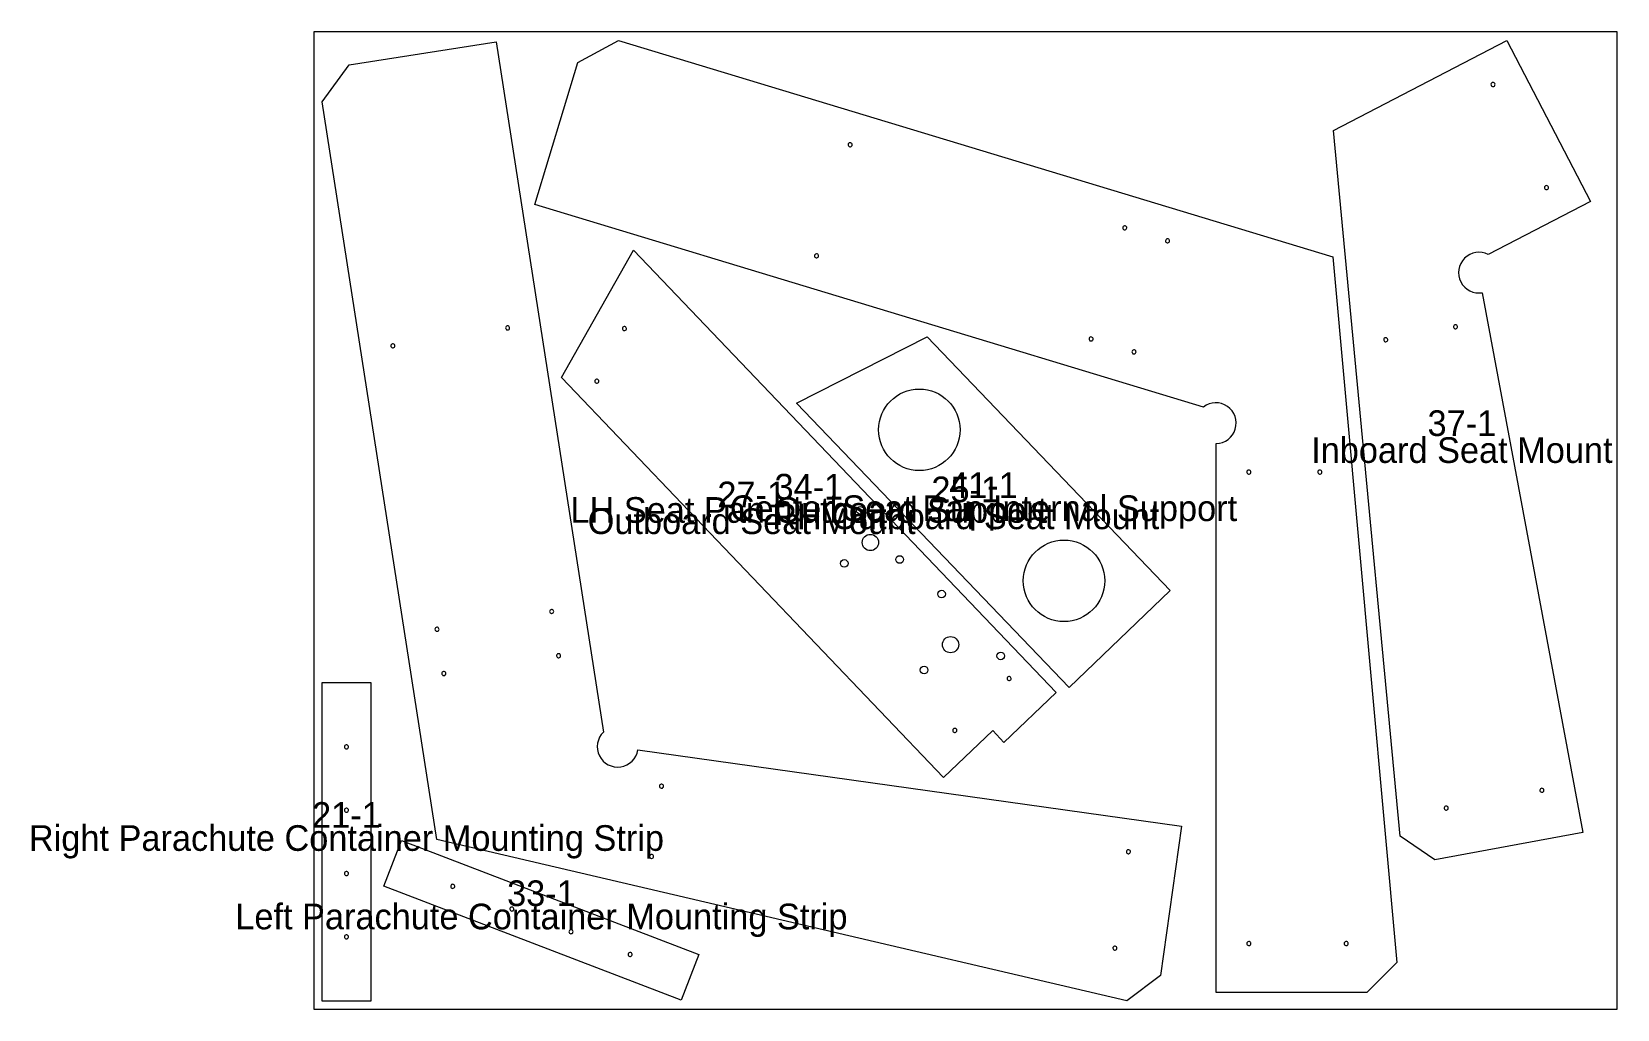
# Model space of a CAD drawing. Extents: x -8.7 to 40, y 0 to 30.
import ezdxf

# ---------------------------------------------------------------- set-up
doc = ezdxf.new("R2010")
doc.units = 0

msp = doc.modelspace()

# ---------------------------------------------------------------- linework, layer by layer
at = {"layer": 'Cut', "color": 5, "linetype": 'CONTINUOUS', "lineweight": 0}
for p, q in [((1.084, 28.987), (5.593, 29.688)), ((5.593, 29.688), (8.887, 8.506)), ((8.102, 29.06), (9.349, 29.727)), ((9.349, 29.727), (31.275, 23.091)), ((31.286, 26.965), (36.613, 29.726)), ((36.613, 29.726), (39.173, 24.788)), ((0.25, 27.845), (1.084, 28.987)), ((6.781, 24.693), (8.102, 29.06)), ((3.77, 5.209), (0.25, 27.845)), ((33.332, 5.316), (31.286, 26.965)), ((27.298, 18.483), (6.781, 24.693)), ((39.173, 24.788), (36.04, 23.164)), ((7.598, 19.384), (9.809, 23.298)), ((9.809, 23.298), (22.782, 9.721)), ((31.275, 23.091), (33.232, 1.434)), ((35.858, 21.991), (38.945, 5.43)), ((14.814, 18.603), (18.822, 20.64)), ((18.822, 20.64), (26.282, 12.854)), ((19.325, 7.11), (7.598, 19.384)), ((23.175, 9.877), (14.814, 18.603)), ((27.693, 0.517), (27.693, 17.363)), ((26.282, 12.854), (23.175, 9.877)), ((0.25, 0.25), (0.25, 10.024)), ((0.25, 10.024), (1.75, 10.024)), ((1.75, 10.024), (1.75, 0.25)), ((22.782, 9.721), (21.179, 8.19)), ((20.834, 8.551), (19.325, 7.11)), ((21.179, 8.19), (20.834, 8.551)), ((9.941, 7.959), (26.623, 5.615)), ((26.623, 5.615), (25.98, 1.038)), ((38.945, 5.43), (34.402, 4.583)), ((2.152, 3.78), (2.69, 5.18)), ((2.69, 5.18), (11.814, 1.678)), ((24.944, 0.258), (3.77, 5.209)), ((34.402, 4.583), (33.332, 5.316)), ((11.277, 0.277), (2.152, 3.78)), ((11.814, 1.678), (11.277, 0.277)), ((25.98, 1.038), (24.944, 0.258)), ((33.232, 1.434), (32.314, 0.517)), ((32.314, 0.517), (27.693, 0.517)), ((1.75, 0.25), (0.25, 0.25))]:
    msp.add_line(p, q, dxfattribs=at)
for centre, radius in [((18.58, 17.783), 1.25), ((16.765, 15.316), 0.117), ((17.078, 14.325), 0.25), ((23.019, 13.149), 1.25), ((16.276, 13.683), 0.117), ((17.977, 13.803), 0.117), ((19.265, 12.743), 0.117), ((19.539, 11.19), 0.25), ((21.079, 10.845), 0.117), ((18.726, 10.412), 0.117)]:
    msp.add_circle(centre, radius, dxfattribs=at)
for centre, start, end in [((35.756, 22.607), 63.0001, 279.35), ((27.679, 17.987), 271.2109, 127.5609), ((9.324, 8.059), 134.4401, 350.79)]:
    msp.add_arc(centre, 0.625, start, end, dxfattribs=at)
for points, knots in [([(36.213, 28.322), (36.2, 28.316), (36.168, 28.313), (36.129, 28.34), (36.118, 28.386), (36.14, 28.429), (36.184, 28.446), (36.229, 28.431), (36.253, 28.39), (36.244, 28.346), (36.224, 28.327), (36.213, 28.322)], [0, 0, 0, 0, 0.113505, 0.22701, 0.340514, 0.454019, 0.567524, 0.681029, 0.794534, 0.908038, 1, 1, 1, 1]), ([(16.519, 26.531), (16.519, 26.516), (16.508, 26.487), (16.466, 26.464), (16.42, 26.474), (16.391, 26.512), (16.395, 26.559), (16.428, 26.593), (16.476, 26.597), (16.511, 26.57), (16.519, 26.543), (16.519, 26.531)], [0, 0, 0, 0, 0.113505, 0.22701, 0.340514, 0.454019, 0.567524, 0.681029, 0.794534, 0.908038, 1, 1, 1, 1]), ([(37.852, 25.159), (37.839, 25.153), (37.807, 25.15), (37.769, 25.177), (37.757, 25.223), (37.779, 25.266), (37.823, 25.283), (37.868, 25.268), (37.892, 25.227), (37.884, 25.183), (37.863, 25.165), (37.852, 25.159)], [0, 0, 0, 0, 0.113505, 0.22701, 0.340514, 0.454019, 0.567524, 0.681029, 0.794534, 0.908038, 1, 1, 1, 1]), ([(24.947, 23.981), (24.946, 23.966), (24.936, 23.936), (24.894, 23.913), (24.847, 23.923), (24.819, 23.961), (24.822, 24.009), (24.856, 24.042), (24.903, 24.046), (24.939, 24.019), (24.947, 23.993), (24.947, 23.981)], [0, 0, 0, 0, 0.113505, 0.22701, 0.340514, 0.454019, 0.567524, 0.681029, 0.794534, 0.908038, 1, 1, 1, 1]), ([(26.263, 23.582), (26.263, 23.567), (26.252, 23.538), (26.21, 23.515), (26.163, 23.525), (26.135, 23.563), (26.138, 23.61), (26.172, 23.644), (26.219, 23.648), (26.255, 23.621), (26.263, 23.594), (26.263, 23.582)], [0, 0, 0, 0, 0.113505, 0.22701, 0.340514, 0.454019, 0.567524, 0.681029, 0.794534, 0.908038, 1, 1, 1, 1]), ([(15.487, 23.121), (15.487, 23.107), (15.476, 23.077), (15.434, 23.054), (15.388, 23.064), (15.359, 23.102), (15.363, 23.15), (15.396, 23.183), (15.444, 23.187), (15.479, 23.16), (15.487, 23.133), (15.487, 23.121)], [0, 0, 0, 0, 0.113505, 0.22701, 0.340514, 0.454019, 0.567524, 0.681029, 0.794534, 0.908038, 1, 1, 1, 1]), ([(5.937, 20.848), (5.922, 20.85), (5.895, 20.865), (5.878, 20.909), (5.894, 20.954), (5.936, 20.977), (5.982, 20.967), (6.011, 20.929), (6.008, 20.882), (5.976, 20.85), (5.949, 20.846), (5.937, 20.848)], [0, 0, 0, 0, 0.113505, 0.22701, 0.340514, 0.454019, 0.567524, 0.681029, 0.794534, 0.908038, 1, 1, 1, 1]), ([(9.577, 20.933), (9.587, 20.922), (9.6, 20.893), (9.586, 20.847), (9.545, 20.823), (9.498, 20.83), (9.468, 20.867), (9.469, 20.915), (9.501, 20.95), (9.545, 20.955), (9.569, 20.941), (9.577, 20.933)], [0, 0, 0, 0, 0.113505, 0.22701, 0.340514, 0.454019, 0.567524, 0.681029, 0.794534, 0.908038, 1, 1, 1, 1]), ([(35.063, 20.891), (35.049, 20.884), (35.018, 20.881), (34.979, 20.909), (34.968, 20.955), (34.989, 20.997), (35.034, 21.015), (35.078, 21), (35.102, 20.958), (35.094, 20.915), (35.074, 20.896), (35.063, 20.891)], [0, 0, 0, 0, 0.113505, 0.22701, 0.340514, 0.454019, 0.567524, 0.681029, 0.794534, 0.908038, 1, 1, 1, 1]), ([(23.915, 20.571), (23.915, 20.556), (23.904, 20.526), (23.862, 20.503), (23.815, 20.514), (23.787, 20.552), (23.79, 20.599), (23.824, 20.633), (23.871, 20.636), (23.907, 20.609), (23.915, 20.583), (23.915, 20.571)], [0, 0, 0, 0, 0.113505, 0.22701, 0.340514, 0.454019, 0.567524, 0.681029, 0.794534, 0.908038, 1, 1, 1, 1]), ([(32.92, 20.491), (32.907, 20.485), (32.876, 20.482), (32.837, 20.509), (32.826, 20.555), (32.847, 20.598), (32.891, 20.616), (32.936, 20.6), (32.96, 20.559), (32.952, 20.515), (32.931, 20.497), (32.92, 20.491)], [0, 0, 0, 0, 0.1135048, 0.2270096, 0.3405144, 0.4540192, 0.567524, 0.6810287, 0.7945335, 0.9080383, 1, 1, 1, 1]), ([(2.417, 20.3), (2.402, 20.302), (2.374, 20.317), (2.358, 20.362), (2.374, 20.406), (2.416, 20.429), (2.462, 20.42), (2.491, 20.382), (2.488, 20.334), (2.456, 20.303), (2.429, 20.299), (2.417, 20.3)], [0, 0, 0, 0, 0.113505, 0.22701, 0.340514, 0.454019, 0.567524, 0.681029, 0.794534, 0.908038, 1, 1, 1, 1]), ([(25.231, 20.172), (25.231, 20.158), (25.22, 20.128), (25.178, 20.105), (25.131, 20.115), (25.103, 20.153), (25.106, 20.201), (25.14, 20.234), (25.187, 20.238), (25.223, 20.211), (25.231, 20.184), (25.231, 20.172)], [0, 0, 0, 0, 0.113505, 0.22701, 0.340514, 0.454019, 0.567524, 0.681029, 0.794534, 0.908038, 1, 1, 1, 1]), ([(8.729, 19.319), (8.739, 19.308), (8.752, 19.279), (8.738, 19.234), (8.697, 19.209), (8.65, 19.217), (8.62, 19.253), (8.621, 19.301), (8.653, 19.336), (8.697, 19.341), (8.721, 19.328), (8.729, 19.319)], [0, 0, 0, 0, 0.113505, 0.22701, 0.340514, 0.454019, 0.567524, 0.681029, 0.794534, 0.908038, 1, 1, 1, 1]), ([(28.755, 16.487), (28.755, 16.473), (28.744, 16.443), (28.702, 16.42), (28.656, 16.43), (28.627, 16.468), (28.631, 16.516), (28.664, 16.549), (28.712, 16.553), (28.747, 16.526), (28.755, 16.499), (28.755, 16.487)], [0, 0, 0, 0, 0.113505, 0.22701, 0.340514, 0.454019, 0.567524, 0.681029, 0.794534, 0.908038, 1, 1, 1, 1]), ([(30.934, 16.487), (30.934, 16.473), (30.923, 16.443), (30.882, 16.42), (30.835, 16.43), (30.807, 16.468), (30.81, 16.516), (30.843, 16.549), (30.891, 16.553), (30.927, 16.526), (30.934, 16.499), (30.934, 16.487)], [0, 0, 0, 0, 0.113505, 0.22701, 0.340514, 0.454019, 0.567524, 0.681029, 0.794534, 0.908038, 1, 1, 1, 1]), ([(7.29, 12.147), (7.275, 12.149), (7.247, 12.164), (7.231, 12.209), (7.247, 12.253), (7.289, 12.276), (7.335, 12.267), (7.364, 12.229), (7.361, 12.181), (7.329, 12.15), (7.302, 12.146), (7.29, 12.147)], [0, 0, 0, 0, 0.113505, 0.22701, 0.340514, 0.454019, 0.567524, 0.681029, 0.794534, 0.908038, 1, 1, 1, 1]), ([(3.77, 11.6), (3.755, 11.602), (3.727, 11.617), (3.711, 11.661), (3.727, 11.706), (3.769, 11.729), (3.815, 11.719), (3.844, 11.681), (3.841, 11.634), (3.809, 11.602), (3.782, 11.598), (3.77, 11.6)], [0, 0, 0, 0, 0.113505, 0.22701, 0.340514, 0.454019, 0.567524, 0.681029, 0.794534, 0.908038, 1, 1, 1, 1]), ([(7.501, 10.789), (7.487, 10.791), (7.459, 10.806), (7.442, 10.85), (7.458, 10.895), (7.5, 10.918), (7.547, 10.908), (7.575, 10.87), (7.572, 10.823), (7.541, 10.791), (7.513, 10.787), (7.501, 10.789)], [0, 0, 0, 0, 0.113505, 0.22701, 0.340514, 0.454019, 0.567524, 0.681029, 0.794534, 0.908038, 1, 1, 1, 1]), ([(3.981, 10.241), (3.966, 10.243), (3.939, 10.258), (3.922, 10.303), (3.938, 10.347), (3.98, 10.37), (4.026, 10.36), (4.055, 10.323), (4.052, 10.275), (4.02, 10.244), (3.993, 10.239), (3.981, 10.241)], [0, 0, 0, 0, 0.113505, 0.22701, 0.340514, 0.454019, 0.567524, 0.681029, 0.794534, 0.908038, 1, 1, 1, 1]), ([(21.38, 10.193), (21.39, 10.182), (21.403, 10.153), (21.388, 10.108), (21.348, 10.083), (21.301, 10.091), (21.27, 10.127), (21.271, 10.175), (21.303, 10.21), (21.347, 10.215), (21.372, 10.202), (21.38, 10.193)], [0, 0, 0, 0, 0.113505, 0.22701, 0.340514, 0.454019, 0.567524, 0.681029, 0.794534, 0.908038, 1, 1, 1, 1]), ([(19.715, 8.602), (19.725, 8.591), (19.737, 8.562), (19.723, 8.517), (19.682, 8.492), (19.635, 8.5), (19.605, 8.536), (19.606, 8.584), (19.638, 8.619), (19.682, 8.624), (19.706, 8.611), (19.715, 8.602)], [0, 0, 0, 0, 0.113505, 0.22701, 0.340514, 0.454019, 0.567524, 0.681029, 0.794534, 0.908038, 1, 1, 1, 1]), ([(0.938, 8.052), (0.938, 8.067), (0.949, 8.096), (0.99, 8.119), (1.037, 8.109), (1.065, 8.071), (1.062, 8.024), (1.028, 7.99), (0.981, 7.987), (0.945, 8.013), (0.937, 8.04), (0.938, 8.052)], [0, 0, 0, 0, 0.113505, 0.22701, 0.340514, 0.454019, 0.567524, 0.681029, 0.794534, 0.908038, 1, 1, 1, 1]), ([(10.66, 6.785), (10.645, 6.788), (10.617, 6.803), (10.601, 6.847), (10.617, 6.892), (10.659, 6.915), (10.705, 6.905), (10.734, 6.867), (10.731, 6.819), (10.699, 6.788), (10.672, 6.784), (10.66, 6.785)], [0, 0, 0, 0, 0.113505, 0.22701, 0.340514, 0.454019, 0.567524, 0.681029, 0.794534, 0.908038, 1, 1, 1, 1]), ([(37.715, 6.665), (37.701, 6.659), (37.67, 6.655), (37.631, 6.683), (37.62, 6.729), (37.641, 6.771), (37.685, 6.789), (37.73, 6.774), (37.754, 6.733), (37.746, 6.689), (37.726, 6.67), (37.715, 6.665)], [0, 0, 0, 0, 0.113505, 0.22701, 0.340514, 0.454019, 0.567524, 0.681029, 0.794534, 0.908038, 1, 1, 1, 1]), ([(0.938, 6.109), (0.938, 6.123), (0.949, 6.153), (0.99, 6.176), (1.037, 6.166), (1.065, 6.128), (1.062, 6.08), (1.028, 6.047), (0.981, 6.043), (0.945, 6.07), (0.937, 6.097), (0.938, 6.109)], [0, 0, 0, 0, 0.113505, 0.22701, 0.340514, 0.454019, 0.567524, 0.681029, 0.794534, 0.908038, 1, 1, 1, 1]), ([(34.779, 6.118), (34.766, 6.111), (34.734, 6.108), (34.695, 6.136), (34.684, 6.182), (34.706, 6.224), (34.75, 6.242), (34.795, 6.227), (34.819, 6.186), (34.81, 6.142), (34.79, 6.123), (34.779, 6.118)], [0, 0, 0, 0, 0.113505, 0.22701, 0.340514, 0.454019, 0.567524, 0.681029, 0.794534, 0.908038, 1, 1, 1, 1]), ([(24.99, 4.771), (24.975, 4.774), (24.947, 4.789), (24.931, 4.833), (24.947, 4.878), (24.989, 4.901), (25.035, 4.891), (25.064, 4.853), (25.061, 4.805), (25.029, 4.774), (25.002, 4.77), (24.99, 4.771)], [0, 0, 0, 0, 0.113505, 0.22701, 0.340514, 0.454019, 0.567524, 0.681029, 0.794534, 0.908038, 1, 1, 1, 1]), ([(10.357, 4.627), (10.342, 4.63), (10.314, 4.645), (10.297, 4.689), (10.314, 4.734), (10.355, 4.757), (10.402, 4.747), (10.431, 4.709), (10.427, 4.661), (10.396, 4.63), (10.369, 4.626), (10.357, 4.627)], [0, 0, 0, 0, 0.113505, 0.22701, 0.340514, 0.454019, 0.567524, 0.681029, 0.794534, 0.908038, 1, 1, 1, 1]), ([(0.938, 4.165), (0.938, 4.18), (0.949, 4.21), (0.99, 4.232), (1.037, 4.222), (1.065, 4.184), (1.062, 4.137), (1.028, 4.103), (0.981, 4.1), (0.945, 4.127), (0.937, 4.153), (0.938, 4.165)], [0, 0, 0, 0, 0.113505, 0.22701, 0.340514, 0.454019, 0.567524, 0.681029, 0.794534, 0.908038, 1, 1, 1, 1]), ([(4.284, 3.832), (4.298, 3.827), (4.322, 3.806), (4.328, 3.758), (4.302, 3.719), (4.256, 3.706), (4.213, 3.726), (4.194, 3.769), (4.208, 3.815), (4.245, 3.838), (4.273, 3.836), (4.284, 3.832)], [0, 0, 0, 0, 0.113505, 0.22701, 0.340514, 0.454019, 0.567524, 0.681029, 0.794534, 0.908038, 1, 1, 1, 1]), ([(6.099, 3.135), (6.112, 3.13), (6.136, 3.109), (6.143, 3.062), (6.117, 3.022), (6.071, 3.009), (6.028, 3.029), (6.008, 3.073), (6.022, 3.118), (6.06, 3.142), (6.087, 3.14), (6.099, 3.135)], [0, 0, 0, 0, 0.113505, 0.22701, 0.340514, 0.454019, 0.567524, 0.681029, 0.794534, 0.908038, 1, 1, 1, 1]), ([(7.913, 2.439), (7.927, 2.434), (7.951, 2.413), (7.957, 2.366), (7.931, 2.326), (7.885, 2.313), (7.842, 2.333), (7.823, 2.376), (7.836, 2.422), (7.874, 2.445), (7.902, 2.443), (7.913, 2.439)], [0, 0, 0, 0, 0.113505, 0.22701, 0.340514, 0.454019, 0.567524, 0.681029, 0.794534, 0.908038, 1, 1, 1, 1]), ([(0.938, 2.222), (0.938, 2.236), (0.949, 2.266), (0.99, 2.289), (1.037, 2.279), (1.065, 2.241), (1.062, 2.194), (1.028, 2.16), (0.981, 2.156), (0.945, 2.183), (0.937, 2.21), (0.938, 2.222)], [0, 0, 0, 0, 0.113505, 0.22701, 0.340514, 0.454019, 0.567524, 0.681029, 0.794534, 0.908038, 1, 1, 1, 1]), ([(28.755, 2.017), (28.755, 2.002), (28.744, 1.972), (28.702, 1.949), (28.656, 1.959), (28.627, 1.997), (28.631, 2.045), (28.664, 2.079), (28.712, 2.082), (28.747, 2.055), (28.755, 2.029), (28.755, 2.017)], [0, 0, 0, 0, 0.113505, 0.22701, 0.340514, 0.454019, 0.567524, 0.681029, 0.794534, 0.908038, 1, 1, 1, 1]), ([(31.741, 2.017), (31.741, 2.002), (31.73, 1.972), (31.689, 1.949), (31.642, 1.959), (31.614, 1.997), (31.617, 2.045), (31.651, 2.079), (31.698, 2.082), (31.734, 2.055), (31.742, 2.029), (31.741, 2.017)], [0, 0, 0, 0, 0.113505, 0.22701, 0.340514, 0.454019, 0.567524, 0.681029, 0.794534, 0.908038, 1, 1, 1, 1]), ([(9.727, 1.742), (9.741, 1.737), (9.765, 1.716), (9.771, 1.669), (9.745, 1.629), (9.699, 1.616), (9.656, 1.636), (9.637, 1.68), (9.651, 1.725), (9.688, 1.749), (9.716, 1.747), (9.727, 1.742)], [0, 0, 0, 0, 0.113505, 0.22701, 0.340514, 0.454019, 0.567524, 0.681029, 0.794534, 0.908038, 1, 1, 1, 1]), ([(24.574, 1.814), (24.56, 1.816), (24.532, 1.831), (24.515, 1.876), (24.531, 1.921), (24.573, 1.943), (24.619, 1.934), (24.648, 1.896), (24.645, 1.848), (24.614, 1.817), (24.586, 1.813), (24.574, 1.814)], [0, 0, 0, 0, 0.113505, 0.22701, 0.340514, 0.454019, 0.567524, 0.681029, 0.794534, 0.908038, 1, 1, 1, 1])]:
    msp.add_open_spline(points, degree=3, knots=knots, dxfattribs=at)
at = {"layer": 'Sheet', "color": 0, "linetype": 'CONTINUOUS', "lineweight": 0}
for p, q in [((40, 30), (0, 30)), ((0, 30), (0, 0)), ((40, 0), (40, 30)), ((0, 0), (40, 0))]:
    msp.add_line(p, q, dxfattribs=at)

# ---------------------------------------------------------------- texts
at = {"layer": 'PartID', "color": 30, "linetype": 'CONTINUOUS', "lineweight": 0, "char_height": 0.7874, "attachment_point": 5}
for s, insert in [('Inboard Seat Mount', (35.23, 17.155)), ('LH Seat Pan Outboard Support', (15.19, 15.204)), ('Center Seat Pan Internal Support', (20.548, 15.258)), ('Outboard Seat Mount', (13.437, 14.973)), ('RH Outboard Seat Mount', (20.006, 15.122)), ('Right Parachute Container Mounting Strip', (1, 5.137)), ('Left Parachute Container Mounting Strip', (6.983, 2.729))]:
    msp.add_mtext(s, dxfattribs=dict(at, insert=insert))
at = {"layer": 'PartIndex', "color": 30, "linetype": 'CONTINUOUS', "lineweight": 0, "char_height": 0.7874, "attachment_point": 5}
for s, insert in [('37-1', (35.23, 17.981)), ('27-1', (13.437, 15.799)), ('34-1', (15.19, 16.031)), ('25-1', (20.006, 15.949)), ('41-1', (20.548, 16.085)), ('21-1', (1, 5.964)), ('33-1', (6.983, 3.556))]:
    msp.add_mtext(s, dxfattribs=dict(at, insert=insert))

doc.saveas('drawing.dxf')
